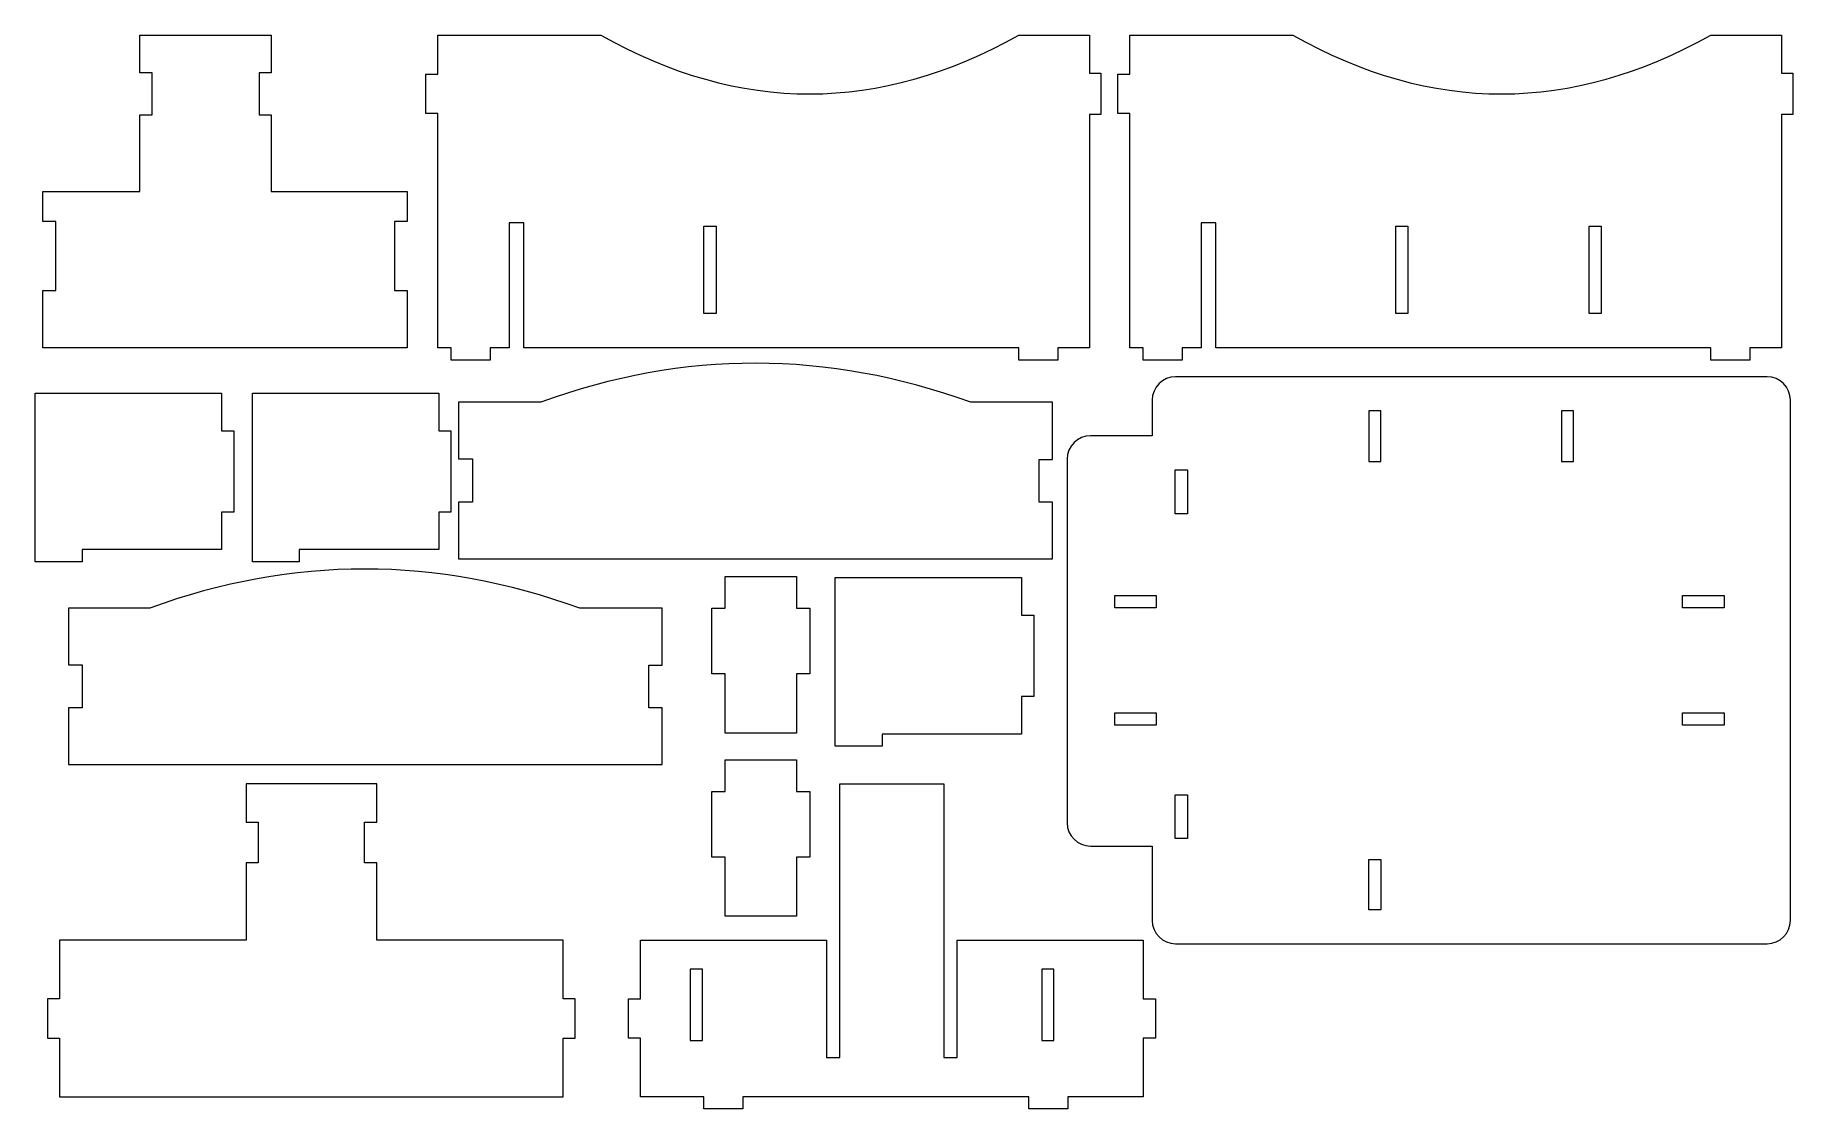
# Model space of a CAD drawing. Header units: centimetres. Extents: x -76.9 to -32, y -54.1 to -26.6.
import ezdxf

# ---------------------------------------------------------------- set-up
doc = ezdxf.new("R2010")
doc.units = ezdxf.units.CM
doc.header["$MEASUREMENT"] = 0
doc.layers.add('Layer 1', color=7, linetype='Continuous')

msp = doc.modelspace()

# ---------------------------------------------------------------- linework, layer by layer
at = {"layer": 'Layer 1', "color": 250, "lineweight": 9}
for points, knots in [([(-67.41789, -30.59473), (-67.41789, -30.59473), (-70.89789, -30.59473), (-70.89789, -30.59473), (-70.89789, -30.59473), (-70.89789, -30.59473), (-70.89789, -28.63471), (-70.89789, -28.63471), (-70.89789, -28.63471), (-70.89789, -28.63471), (-71.20789, -28.63471), (-71.20789, -28.63471), (-71.20789, -28.63471), (-71.20789, -28.63471), (-71.20789, -27.55471), (-71.20789, -27.55471), (-71.20789, -27.55471), (-71.20789, -27.55471), (-70.89789, -27.55471), (-70.89789, -27.55471), (-70.89789, -27.55471), (-70.89789, -27.55471), (-70.89789, -26.59473), (-70.89789, -26.59473), (-70.89789, -26.59473), (-70.89789, -26.59473), (-74.25789, -26.59473), (-74.25789, -26.59473), (-74.25789, -26.59473), (-74.25789, -26.59473), (-74.25789, -27.55471), (-74.25789, -27.55471), (-74.25789, -27.55471), (-74.25789, -27.55471), (-73.94789, -27.55471), (-73.94789, -27.55471), (-73.94789, -27.55471), (-73.94789, -27.55471), (-73.94789, -28.63471), (-73.94789, -28.63471), (-73.94789, -28.63471), (-73.94789, -28.63471), (-74.25789, -28.63471), (-74.25789, -28.63471), (-74.25789, -28.63471), (-74.25789, -28.63471), (-74.25789, -30.59473), (-74.25789, -30.59473), (-74.25789, -30.59473), (-74.25789, -30.59473), (-76.73789, -30.59473), (-76.73789, -30.59473), (-76.73789, -30.59473), (-76.73789, -30.59473), (-76.73789, -31.36342), (-76.73789, -31.36342), (-76.73789, -31.36342), (-76.73789, -31.36342), (-76.40789, -31.36342), (-76.40789, -31.36342), (-76.40789, -31.36342), (-76.40789, -31.36342), (-76.40789, -33.12342), (-76.40789, -33.12342), (-76.40789, -33.12342), (-76.40789, -33.12342), (-76.73789, -33.12342), (-76.73789, -33.12342), (-76.73789, -33.12342), (-76.73789, -33.12342), (-76.73789, -34.59473), (-76.73789, -34.59473), (-76.73789, -34.59473), (-73.42591, -34.59473), (-70.72987, -34.59473), (-67.41789, -34.59473), (-67.41789, -34.59473), (-67.41789, -34.59473), (-67.41789, -33.12342), (-67.41789, -33.12342), (-67.41789, -33.12342), (-67.41789, -33.12342), (-67.74789, -33.12342), (-67.74789, -33.12342), (-67.74789, -33.12342), (-67.74789, -33.12342), (-67.74789, -31.36342), (-67.74789, -31.36342), (-67.74789, -31.36342), (-67.74789, -31.36342), (-67.41789, -31.36342), (-67.41789, -31.36342), (-67.41789, -31.36342), (-67.41789, -31.36342), (-67.41789, -30.59473), (-67.41789, -30.59473)], [0, 0, 0, 0, 0.04, 0.04, 0.04, 0.04, 0.08, 0.08, 0.08, 0.08, 0.12, 0.12, 0.12, 0.12, 0.16, 0.16, 0.16, 0.16, 0.2, 0.2, 0.2, 0.2, 0.24, 0.24, 0.24, 0.24, 0.28, 0.28, 0.28, 0.28, 0.32, 0.32, 0.32, 0.32, 0.36, 0.36, 0.36, 0.36, 0.4, 0.4, 0.4, 0.4, 0.44, 0.44, 0.44, 0.44, 0.48, 0.48, 0.48, 0.48, 0.52, 0.52, 0.52, 0.52, 0.56, 0.56, 0.56, 0.56, 0.6, 0.6, 0.6, 0.6, 0.64, 0.64, 0.64, 0.64, 0.68, 0.68, 0.68, 0.68, 0.72, 0.72, 0.72, 0.72, 0.76, 0.76, 0.76, 0.76, 0.8, 0.8, 0.8, 0.8, 0.84, 0.84, 0.84, 0.84, 0.88, 0.88, 0.88, 0.88, 0.92, 0.92, 0.92, 0.92, 1, 1, 1, 1]), ([(-49.9636, -26.59471), (-49.9636, -26.59471), (-51.7736, -26.59471), (-51.7736, -26.59471), (-51.7736, -26.59471), (-55.33792, -28.59209), (-58.90224, -28.60424), (-62.46656, -26.59471), (-62.46656, -26.59471), (-62.46656, -26.59471), (-66.6336, -26.59471), (-66.6336, -26.59471), (-66.6336, -26.59471), (-66.6336, -26.59471), (-66.6336, -27.59471), (-66.6336, -27.59471), (-66.6336, -27.59471), (-66.6336, -27.59471), (-66.9436, -27.59471), (-66.9436, -27.59471), (-66.9436, -27.59471), (-66.9436, -27.59471), (-66.9436, -28.59471), (-66.9436, -28.59471), (-66.9436, -28.59471), (-66.9436, -28.59471), (-66.6336, -28.59471), (-66.6336, -28.59471), (-66.6336, -28.59471), (-66.6336, -31.12734), (-66.6336, -32.45919), (-66.6336, -34.59471), (-66.6336, -34.59471), (-66.6336, -34.59471), (-66.2961, -34.59471), (-66.2961, -34.59471), (-66.2961, -34.59471), (-66.2961, -34.59471), (-66.2961, -34.90471), (-66.2961, -34.90471), (-66.2961, -34.90471), (-66.2961, -34.90471), (-65.2961, -34.90471), (-65.2961, -34.90471), (-65.2961, -34.90471), (-65.2961, -34.90471), (-65.2961, -34.59471), (-65.2961, -34.59471), (-65.2961, -34.59471), (-65.2961, -34.59471), (-64.8086, -34.59471), (-64.8086, -34.59471), (-64.8086, -34.59471), (-64.8086, -34.59471), (-64.8086, -31.39469), (-64.8086, -31.39469), (-64.8086, -31.39469), (-64.8086, -31.39469), (-64.4386, -31.39469), (-64.4386, -31.39469), (-64.4386, -31.39469), (-64.4386, -31.39469), (-64.4386, -34.59471), (-64.4386, -34.59471), (-64.4386, -34.59471), (-60.83073, -34.59471), (-56.13425, -34.59471), (-51.7736, -34.59471), (-51.7736, -34.59471), (-51.7736, -34.59471), (-51.7736, -34.90471), (-51.7736, -34.90471), (-51.7736, -34.90471), (-51.7736, -34.90471), (-50.7736, -34.90471), (-50.7736, -34.90471), (-50.7736, -34.90471), (-50.7736, -34.90471), (-50.7736, -34.59471), (-50.7736, -34.59471), (-50.7736, -34.59471), (-50.7736, -34.59471), (-49.9636, -34.59471), (-49.9636, -34.59471), (-49.9636, -34.59471), (-49.9636, -32.46558), (-49.9636, -31.14704), (-49.9636, -28.62471), (-49.9636, -28.62471), (-49.9636, -28.62471), (-49.6736, -28.62471), (-49.6736, -28.62471), (-49.6736, -28.62471), (-49.6736, -28.62471), (-49.6736, -27.56471), (-49.6736, -27.56471), (-49.6736, -27.56471), (-49.6736, -27.56471), (-49.9636, -27.56471), (-49.9636, -27.56471), (-49.9636, -27.56471), (-49.9636, -27.56471), (-49.9636, -26.59471), (-49.9636, -26.59471)], [0, 0, 0, 0, 0.03703704, 0.03703704, 0.03703704, 0.03703704, 0.07407407, 0.07407407, 0.07407407, 0.07407407, 0.11111111, 0.11111111, 0.11111111, 0.11111111, 0.14814815, 0.14814815, 0.14814815, 0.14814815, 0.18518519, 0.18518519, 0.18518519, 0.18518519, 0.22222222, 0.22222222, 0.22222222, 0.22222222, 0.25925926, 0.25925926, 0.25925926, 0.25925926, 0.2962963, 0.2962963, 0.2962963, 0.2962963, 0.33333333, 0.33333333, 0.33333333, 0.33333333, 0.37037037, 0.37037037, 0.37037037, 0.37037037, 0.40740741, 0.40740741, 0.40740741, 0.40740741, 0.44444444, 0.44444444, 0.44444444, 0.44444444, 0.48148148, 0.48148148, 0.48148148, 0.48148148, 0.51851852, 0.51851852, 0.51851852, 0.51851852, 0.55555556, 0.55555556, 0.55555556, 0.55555556, 0.59259259, 0.59259259, 0.59259259, 0.59259259, 0.62962963, 0.62962963, 0.62962963, 0.62962963, 0.66666667, 0.66666667, 0.66666667, 0.66666667, 0.7037037, 0.7037037, 0.7037037, 0.7037037, 0.74074074, 0.74074074, 0.74074074, 0.74074074, 0.77777778, 0.77777778, 0.77777778, 0.77777778, 0.81481481, 0.81481481, 0.81481481, 0.81481481, 0.85185185, 0.85185185, 0.85185185, 0.85185185, 0.88888889, 0.88888889, 0.88888889, 0.88888889, 0.92592593, 0.92592593, 0.92592593, 0.92592593, 1, 1, 1, 1]), ([(-32.2626, -26.59471), (-32.2626, -26.59471), (-34.0726, -26.59471), (-34.0726, -26.59471), (-34.0726, -26.59471), (-37.63692, -28.59209), (-41.20124, -28.60424), (-44.76556, -26.59471), (-44.76556, -26.59471), (-44.76556, -26.59471), (-48.9326, -26.59471), (-48.9326, -26.59471), (-48.9326, -26.59471), (-48.9326, -26.59471), (-48.9326, -27.59471), (-48.9326, -27.59471), (-48.9326, -27.59471), (-48.9326, -27.59471), (-49.2426, -27.59471), (-49.2426, -27.59471), (-49.2426, -27.59471), (-49.2426, -27.59471), (-49.2426, -28.59471), (-49.2426, -28.59471), (-49.2426, -28.59471), (-49.2426, -28.59471), (-48.9326, -28.59471), (-48.9326, -28.59471), (-48.9326, -28.59471), (-48.9326, -31.12734), (-48.9326, -32.45919), (-48.9326, -34.59471), (-48.9326, -34.59471), (-48.9326, -34.59471), (-48.5951, -34.59471), (-48.5951, -34.59471), (-48.5951, -34.59471), (-48.5951, -34.59471), (-48.5951, -34.90471), (-48.5951, -34.90471), (-48.5951, -34.90471), (-48.5951, -34.90471), (-47.5951, -34.90471), (-47.5951, -34.90471), (-47.5951, -34.90471), (-47.5951, -34.90471), (-47.5951, -34.59471), (-47.5951, -34.59471), (-47.5951, -34.59471), (-47.5951, -34.59471), (-47.1076, -34.59471), (-47.1076, -34.59471), (-47.1076, -34.59471), (-47.1076, -34.59471), (-47.1076, -31.39469), (-47.1076, -31.39469), (-47.1076, -31.39469), (-47.1076, -31.39469), (-46.7376, -31.39469), (-46.7376, -31.39469), (-46.7376, -31.39469), (-46.7376, -31.39469), (-46.7376, -34.59471), (-46.7376, -34.59471), (-46.7376, -34.59471), (-43.12973, -34.59471), (-38.43325, -34.59471), (-34.0726, -34.59471), (-34.0726, -34.59471), (-34.0726, -34.59471), (-34.0726, -34.90471), (-34.0726, -34.90471), (-34.0726, -34.90471), (-34.0726, -34.90471), (-33.0726, -34.90471), (-33.0726, -34.90471), (-33.0726, -34.90471), (-33.0726, -34.90471), (-33.0726, -34.59471), (-33.0726, -34.59471), (-33.0726, -34.59471), (-33.0726, -34.59471), (-32.2626, -34.59471), (-32.2626, -34.59471), (-32.2626, -34.59471), (-32.2626, -32.46558), (-32.2626, -31.14704), (-32.2626, -28.62471), (-32.2626, -28.62471), (-32.2626, -28.62471), (-31.9726, -28.62471), (-31.9726, -28.62471), (-31.9726, -28.62471), (-31.9726, -28.62471), (-31.9726, -27.56471), (-31.9726, -27.56471), (-31.9726, -27.56471), (-31.9726, -27.56471), (-32.2626, -27.56471), (-32.2626, -27.56471), (-32.2626, -27.56471), (-32.2626, -27.56471), (-32.2626, -26.59471), (-32.2626, -26.59471)], [0, 0, 0, 0, 0.03703704, 0.03703704, 0.03703704, 0.03703704, 0.07407407, 0.07407407, 0.07407407, 0.07407407, 0.11111111, 0.11111111, 0.11111111, 0.11111111, 0.14814815, 0.14814815, 0.14814815, 0.14814815, 0.18518519, 0.18518519, 0.18518519, 0.18518519, 0.22222222, 0.22222222, 0.22222222, 0.22222222, 0.25925926, 0.25925926, 0.25925926, 0.25925926, 0.2962963, 0.2962963, 0.2962963, 0.2962963, 0.33333333, 0.33333333, 0.33333333, 0.33333333, 0.37037037, 0.37037037, 0.37037037, 0.37037037, 0.40740741, 0.40740741, 0.40740741, 0.40740741, 0.44444444, 0.44444444, 0.44444444, 0.44444444, 0.48148148, 0.48148148, 0.48148148, 0.48148148, 0.51851852, 0.51851852, 0.51851852, 0.51851852, 0.55555556, 0.55555556, 0.55555556, 0.55555556, 0.59259259, 0.59259259, 0.59259259, 0.59259259, 0.62962963, 0.62962963, 0.62962963, 0.62962963, 0.66666667, 0.66666667, 0.66666667, 0.66666667, 0.7037037, 0.7037037, 0.7037037, 0.7037037, 0.74074074, 0.74074074, 0.74074074, 0.74074074, 0.77777778, 0.77777778, 0.77777778, 0.77777778, 0.81481481, 0.81481481, 0.81481481, 0.81481481, 0.85185185, 0.85185185, 0.85185185, 0.85185185, 0.88888889, 0.88888889, 0.88888889, 0.88888889, 0.92592593, 0.92592593, 0.92592593, 0.92592593, 1, 1, 1, 1]), ([(-59.82966, -31.47697), (-59.82966, -31.47697), (-59.82966, -33.71245), (-59.82966, -33.71245), (-59.82966, -33.71245), (-59.82966, -33.71245), (-59.51966, -33.71245), (-59.51966, -33.71245), (-59.51966, -33.71245), (-59.51966, -33.71245), (-59.51966, -31.47697), (-59.51966, -31.47697), (-59.51966, -31.47697), (-59.51966, -31.47697), (-59.82966, -31.47697), (-59.82966, -31.47697)], [0, 0, 0, 0, 0.2, 0.2, 0.2, 0.2, 0.4, 0.4, 0.4, 0.4, 0.6, 0.6, 0.6, 0.6, 1, 1, 1, 1]), ([(-42.12866, -31.47697), (-42.12866, -31.47697), (-42.12866, -33.71245), (-42.12866, -33.71245), (-42.12866, -33.71245), (-42.12866, -33.71245), (-41.81866, -33.71245), (-41.81866, -33.71245), (-41.81866, -33.71245), (-41.81866, -33.71245), (-41.81866, -31.47697), (-41.81866, -31.47697), (-41.81866, -31.47697), (-41.81866, -31.47697), (-42.12866, -31.47697), (-42.12866, -31.47697)], [0, 0, 0, 0, 0.2, 0.2, 0.2, 0.2, 0.4, 0.4, 0.4, 0.4, 0.6, 0.6, 0.6, 0.6, 1, 1, 1, 1]), ([(-37.18657, -31.47697), (-37.18657, -31.47697), (-37.18657, -33.71245), (-37.18657, -33.71245), (-37.18657, -33.71245), (-37.18657, -33.71245), (-36.87657, -33.71245), (-36.87657, -33.71245), (-36.87657, -33.71245), (-36.87657, -33.71245), (-36.87657, -31.47697), (-36.87657, -31.47697), (-36.87657, -31.47697), (-36.87657, -31.47697), (-37.18657, -31.47697), (-37.18657, -31.47697)], [0, 0, 0, 0, 0.2, 0.2, 0.2, 0.2, 0.4, 0.4, 0.4, 0.4, 0.6, 0.6, 0.6, 0.6, 1, 1, 1, 1]), ([(-66.1036, -35.98423), (-66.1036, -35.98423), (-64.0036, -35.98425), (-64.0036, -35.98425), (-64.0036, -35.98425), (-60.33693, -34.6456), (-56.67026, -34.65589), (-53.0036, -35.98425), (-53.0036, -35.98425), (-53.0036, -35.98425), (-50.9136, -35.98423), (-50.9136, -35.98423), (-50.9136, -35.98423), (-50.9136, -35.98423), (-50.9136, -37.44423), (-50.9136, -37.44423), (-50.9136, -37.44423), (-50.9136, -37.44423), (-51.25362, -37.44423), (-51.25362, -37.44423), (-51.25362, -37.44423), (-51.25362, -37.44423), (-51.25362, -38.53423), (-51.25362, -38.53423), (-51.25362, -38.53423), (-51.25362, -38.53423), (-50.9136, -38.53423), (-50.9136, -38.53423), (-50.9136, -38.53423), (-50.9136, -38.53423), (-50.9136, -39.98423), (-50.9136, -39.98423), (-50.9136, -39.98423), (-55.71147, -39.98423), (-61.2794, -39.98423), (-66.1036, -39.98423), (-66.1036, -39.98423), (-66.1036, -39.98423), (-66.1036, -38.53423), (-66.1036, -38.53423), (-66.1036, -38.53423), (-66.1036, -38.53423), (-65.75358, -38.53423), (-65.75358, -38.53423), (-65.75358, -38.53423), (-65.75358, -38.53423), (-65.75358, -37.43423), (-65.75358, -37.43423), (-65.75358, -37.43423), (-65.75358, -37.43423), (-66.1036, -37.43423), (-66.1036, -37.43423), (-66.1036, -37.43423), (-66.1036, -37.43423), (-66.1036, -35.98423), (-66.1036, -35.98423)], [0, 0, 0, 0, 0.06666667, 0.06666667, 0.06666667, 0.06666667, 0.13333333, 0.13333333, 0.13333333, 0.13333333, 0.2, 0.2, 0.2, 0.2, 0.26666667, 0.26666667, 0.26666667, 0.26666667, 0.33333333, 0.33333333, 0.33333333, 0.33333333, 0.4, 0.4, 0.4, 0.4, 0.46666667, 0.46666667, 0.46666667, 0.46666667, 0.53333333, 0.53333333, 0.53333333, 0.53333333, 0.6, 0.6, 0.6, 0.6, 0.66666667, 0.66666667, 0.66666667, 0.66666667, 0.73333333, 0.73333333, 0.73333333, 0.73333333, 0.8, 0.8, 0.8, 0.8, 0.86666667, 0.86666667, 0.86666667, 0.86666667, 1, 1, 1, 1]), ([(-48.3626, -47.33454), (-48.3626, -47.33454), (-49.9376, -47.33454), (-49.9376, -47.33454), (-49.9376, -47.33454), (-50.26807, -47.33454), (-50.5376, -47.06501), (-50.5376, -46.73454), (-50.5376, -46.73454), (-50.5376, -46.73454), (-50.5376, -37.44056), (-50.5376, -37.44056), (-50.5376, -37.44056), (-50.5376, -37.11009), (-50.26807, -36.84056), (-49.9376, -36.84056), (-49.9376, -36.84056), (-49.9376, -36.84056), (-48.3626, -36.84056), (-48.3626, -36.84056), (-48.3626, -36.84056), (-48.3626, -36.84056), (-48.3626, -35.93031), (-48.3626, -35.93031), (-48.3626, -35.93031), (-48.3626, -35.59984), (-48.09307, -35.33031), (-47.7626, -35.33031), (-47.7626, -35.33031), (-47.7626, -35.33031), (-32.63353, -35.33031), (-32.63353, -35.33031), (-32.63353, -35.33031), (-32.30306, -35.33031), (-32.03353, -35.59984), (-32.03353, -35.93031), (-32.03353, -35.93031), (-32.03353, -35.93031), (-32.03353, -49.23337), (-32.03353, -49.23337), (-32.03353, -49.23337), (-32.03353, -49.56384), (-32.30306, -49.83337), (-32.63353, -49.83337), (-32.63353, -49.83337), (-32.63353, -49.83337), (-47.7626, -49.83337), (-47.7626, -49.83337), (-47.7626, -49.83337), (-48.09307, -49.83337), (-48.3626, -49.56384), (-48.3626, -49.23337), (-48.3626, -49.23337), (-48.3626, -49.23337), (-48.3626, -47.33454), (-48.3626, -47.33454)], [0, 0, 0, 0, 0.06666667, 0.06666667, 0.06666667, 0.06666667, 0.13333333, 0.13333333, 0.13333333, 0.13333333, 0.2, 0.2, 0.2, 0.2, 0.26666667, 0.26666667, 0.26666667, 0.26666667, 0.33333333, 0.33333333, 0.33333333, 0.33333333, 0.4, 0.4, 0.4, 0.4, 0.46666667, 0.46666667, 0.46666667, 0.46666667, 0.53333333, 0.53333333, 0.53333333, 0.53333333, 0.6, 0.6, 0.6, 0.6, 0.66666667, 0.66666667, 0.66666667, 0.66666667, 0.73333333, 0.73333333, 0.73333333, 0.73333333, 0.8, 0.8, 0.8, 0.8, 0.86666667, 0.86666667, 0.86666667, 0.86666667, 1, 1, 1, 1]), ([(-75.73789, -39.75245), (-75.73789, -39.75245), (-72.16789, -39.75245), (-72.16789, -39.75245), (-72.16789, -39.75245), (-72.16789, -39.75245), (-72.16789, -38.79182), (-72.16789, -38.79182), (-72.16789, -38.79182), (-72.16789, -38.79182), (-71.85788, -38.79182), (-71.85788, -38.79182), (-71.85788, -38.79182), (-71.85788, -38.79182), (-71.85788, -36.71308), (-71.85788, -36.71308), (-71.85788, -36.71308), (-71.85788, -36.71308), (-72.16789, -36.71308), (-72.16789, -36.71308), (-72.16789, -36.71308), (-72.16789, -36.71308), (-72.16789, -35.75245), (-72.16789, -35.75245), (-72.16789, -35.75245), (-72.16789, -35.75245), (-76.93789, -35.75245), (-76.93789, -35.75245), (-76.93789, -35.75245), (-76.93789, -35.75245), (-76.93789, -39.55087), (-76.93789, -39.55087), (-76.93789, -39.55087), (-76.93789, -39.55087), (-76.93789, -39.75245), (-76.93789, -39.75245), (-76.93789, -39.75245), (-76.93789, -39.75245), (-76.93789, -40.06245), (-76.93789, -40.06245), (-76.93789, -40.06245), (-76.93789, -40.06245), (-75.73789, -40.06245), (-75.73789, -40.06245), (-75.73789, -40.06245), (-75.73789, -40.06245), (-75.73789, -39.75245), (-75.73789, -39.75245)], [0, 0, 0, 0, 0.07692308, 0.07692308, 0.07692308, 0.07692308, 0.15384615, 0.15384615, 0.15384615, 0.15384615, 0.23076923, 0.23076923, 0.23076923, 0.23076923, 0.30769231, 0.30769231, 0.30769231, 0.30769231, 0.38461538, 0.38461538, 0.38461538, 0.38461538, 0.46153846, 0.46153846, 0.46153846, 0.46153846, 0.53846154, 0.53846154, 0.53846154, 0.53846154, 0.61538462, 0.61538462, 0.61538462, 0.61538462, 0.69230769, 0.69230769, 0.69230769, 0.69230769, 0.76923077, 0.76923077, 0.76923077, 0.76923077, 0.84615385, 0.84615385, 0.84615385, 0.84615385, 1, 1, 1, 1]), ([(-70.18164, -39.75245), (-70.18164, -39.75245), (-66.61164, -39.75245), (-66.61164, -39.75245), (-66.61164, -39.75245), (-66.61164, -39.75245), (-66.61164, -38.79182), (-66.61164, -38.79182), (-66.61164, -38.79182), (-66.61164, -38.79182), (-66.30163, -38.79182), (-66.30163, -38.79182), (-66.30163, -38.79182), (-66.30163, -38.79182), (-66.30163, -36.71308), (-66.30163, -36.71308), (-66.30163, -36.71308), (-66.30163, -36.71308), (-66.61164, -36.71308), (-66.61164, -36.71308), (-66.61164, -36.71308), (-66.61164, -36.71308), (-66.61164, -35.75245), (-66.61164, -35.75245), (-66.61164, -35.75245), (-66.61164, -35.75245), (-71.38164, -35.75245), (-71.38164, -35.75245), (-71.38164, -35.75245), (-71.38164, -35.75245), (-71.38164, -39.55087), (-71.38164, -39.55087), (-71.38164, -39.55087), (-71.38164, -39.55087), (-71.38164, -39.75245), (-71.38164, -39.75245), (-71.38164, -39.75245), (-71.38164, -39.75245), (-71.38164, -40.06245), (-71.38164, -40.06245), (-71.38164, -40.06245), (-71.38164, -40.06245), (-70.18164, -40.06245), (-70.18164, -40.06245), (-70.18164, -40.06245), (-70.18164, -40.06245), (-70.18164, -39.75245), (-70.18164, -39.75245)], [0, 0, 0, 0, 0.07692308, 0.07692308, 0.07692308, 0.07692308, 0.15384615, 0.15384615, 0.15384615, 0.15384615, 0.23076923, 0.23076923, 0.23076923, 0.23076923, 0.30769231, 0.30769231, 0.30769231, 0.30769231, 0.38461538, 0.38461538, 0.38461538, 0.38461538, 0.46153846, 0.46153846, 0.46153846, 0.46153846, 0.53846154, 0.53846154, 0.53846154, 0.53846154, 0.61538462, 0.61538462, 0.61538462, 0.61538462, 0.69230769, 0.69230769, 0.69230769, 0.69230769, 0.76923077, 0.76923077, 0.76923077, 0.76923077, 0.84615385, 0.84615385, 0.84615385, 0.84615385, 1, 1, 1, 1]), ([(-42.51366, -37.49542), (-42.51366, -37.49542), (-42.82366, -37.49542), (-42.82366, -37.49542), (-42.82366, -37.49542), (-42.82366, -37.49542), (-42.82366, -36.20423), (-42.82366, -36.20423), (-42.82366, -36.20423), (-42.82366, -36.20423), (-42.51366, -36.20423), (-42.51366, -36.20423), (-42.51366, -36.20423), (-42.51366, -36.20423), (-42.51366, -37.49542), (-42.51366, -37.49542)], [0, 0, 0, 0, 0.2, 0.2, 0.2, 0.2, 0.4, 0.4, 0.4, 0.4, 0.6, 0.6, 0.6, 0.6, 1, 1, 1, 1]), ([(-37.58157, -37.49542), (-37.58157, -37.49542), (-37.89157, -37.49542), (-37.89157, -37.49542), (-37.89157, -37.49542), (-37.89157, -37.49542), (-37.89157, -36.20423), (-37.89157, -36.20423), (-37.89157, -36.20423), (-37.89157, -36.20423), (-37.58157, -36.20423), (-37.58157, -36.20423), (-37.58157, -36.20423), (-37.58157, -36.20423), (-37.58157, -37.49542), (-37.58157, -37.49542)], [0, 0, 0, 0, 0.2, 0.2, 0.2, 0.2, 0.4, 0.4, 0.4, 0.4, 0.6, 0.6, 0.6, 0.6, 1, 1, 1, 1]), ([(-47.4626, -37.71383), (-47.4626, -37.71383), (-47.7726, -37.71383), (-47.7726, -37.71383), (-47.7726, -37.71383), (-47.7726, -37.71383), (-47.7726, -38.83383), (-47.7726, -38.83383), (-47.7726, -38.83383), (-47.7726, -38.83383), (-47.4626, -38.83383), (-47.4626, -38.83383), (-47.4626, -38.83383), (-47.4626, -38.83383), (-47.4626, -37.71383), (-47.4626, -37.71383)], [0, 0, 0, 0, 0.2, 0.2, 0.2, 0.2, 0.4, 0.4, 0.4, 0.4, 0.6, 0.6, 0.6, 0.6, 1, 1, 1, 1]), ([(-76.08592, -41.24865), (-76.08592, -41.24865), (-74.00592, -41.24867), (-74.00592, -41.24867), (-74.00592, -41.24867), (-70.33925, -39.91002), (-66.67258, -39.92031), (-63.00592, -41.24867), (-63.00592, -41.24867), (-63.00592, -41.24867), (-60.89592, -41.24865), (-60.89592, -41.24865), (-60.89592, -41.24865), (-60.89592, -41.24865), (-60.89592, -42.70865), (-60.89592, -42.70865), (-60.89592, -42.70865), (-60.89592, -42.70865), (-61.23594, -42.70865), (-61.23594, -42.70865), (-61.23594, -42.70865), (-61.23594, -42.70865), (-61.23594, -43.79865), (-61.23594, -43.79865), (-61.23594, -43.79865), (-61.23594, -43.79865), (-60.89592, -43.79865), (-60.89592, -43.79865), (-60.89592, -43.79865), (-60.89592, -43.79865), (-60.89592, -45.24865), (-60.89592, -45.24865), (-60.89592, -45.24865), (-65.69688, -45.24865), (-71.26438, -45.24865), (-76.08592, -45.24865), (-76.08592, -45.24865), (-76.08592, -45.24865), (-76.08592, -43.79865), (-76.08592, -43.79865), (-76.08592, -43.79865), (-76.08592, -43.79865), (-75.7359, -43.79865), (-75.7359, -43.79865), (-75.7359, -43.79865), (-75.7359, -43.79865), (-75.7359, -42.69865), (-75.7359, -42.69865), (-75.7359, -42.69865), (-75.7359, -42.69865), (-76.08592, -42.69865), (-76.08592, -42.69865), (-76.08592, -42.69865), (-76.08592, -42.69865), (-76.08592, -41.24865), (-76.08592, -41.24865)], [0, 0, 0, 0, 0.06666667, 0.06666667, 0.06666667, 0.06666667, 0.13333333, 0.13333333, 0.13333333, 0.13333333, 0.2, 0.2, 0.2, 0.2, 0.26666667, 0.26666667, 0.26666667, 0.26666667, 0.33333333, 0.33333333, 0.33333333, 0.33333333, 0.4, 0.4, 0.4, 0.4, 0.46666667, 0.46666667, 0.46666667, 0.46666667, 0.53333333, 0.53333333, 0.53333333, 0.53333333, 0.6, 0.6, 0.6, 0.6, 0.66666667, 0.66666667, 0.66666667, 0.66666667, 0.73333333, 0.73333333, 0.73333333, 0.73333333, 0.8, 0.8, 0.8, 0.8, 0.86666667, 0.86666667, 0.86666667, 0.86666667, 1, 1, 1, 1]), ([(-57.45941, -40.44226), (-57.45941, -40.44226), (-59.28941, -40.44226), (-59.28941, -40.44226), (-59.28941, -40.44226), (-59.28941, -40.44226), (-59.28941, -41.25226), (-59.28941, -41.25226), (-59.28941, -41.25226), (-59.28941, -41.25226), (-59.62941, -41.25226), (-59.62941, -41.25226), (-59.62941, -41.25226), (-59.62941, -41.25226), (-59.62941, -42.93226), (-59.62941, -42.93226), (-59.62941, -42.93226), (-59.62941, -42.93226), (-59.28941, -42.93226), (-59.28941, -42.93226), (-59.28941, -42.93226), (-59.28941, -42.93226), (-59.28941, -44.44226), (-59.28941, -44.44226), (-59.28941, -44.44226), (-58.29568, -44.44226), (-58.45315, -44.44226), (-57.45941, -44.44226), (-57.45941, -44.44226), (-57.45941, -44.44226), (-57.45941, -42.93226), (-57.45941, -42.93226), (-57.45941, -42.93226), (-57.45941, -42.93226), (-57.11941, -42.93226), (-57.11941, -42.93226), (-57.11941, -42.93226), (-57.11941, -42.93226), (-57.11941, -41.25226), (-57.11941, -41.25226), (-57.11941, -41.25226), (-57.11941, -41.25226), (-57.45941, -41.25226), (-57.45941, -41.25226), (-57.45941, -41.25226), (-57.45941, -41.25226), (-57.45941, -40.44226), (-57.45941, -40.44226)], [0, 0, 0, 0, 0.07692308, 0.07692308, 0.07692308, 0.07692308, 0.15384615, 0.15384615, 0.15384615, 0.15384615, 0.23076923, 0.23076923, 0.23076923, 0.23076923, 0.30769231, 0.30769231, 0.30769231, 0.30769231, 0.38461538, 0.38461538, 0.38461538, 0.38461538, 0.46153846, 0.46153846, 0.46153846, 0.46153846, 0.53846154, 0.53846154, 0.53846154, 0.53846154, 0.61538462, 0.61538462, 0.61538462, 0.61538462, 0.69230769, 0.69230769, 0.69230769, 0.69230769, 0.76923077, 0.76923077, 0.76923077, 0.76923077, 0.84615385, 0.84615385, 0.84615385, 0.84615385, 1, 1, 1, 1]), ([(-55.27299, -44.4684), (-55.27299, -44.4684), (-51.70299, -44.4684), (-51.70299, -44.4684), (-51.70299, -44.4684), (-51.70299, -44.4684), (-51.70299, -43.50777), (-51.70299, -43.50777), (-51.70299, -43.50777), (-51.70299, -43.50777), (-51.39298, -43.50777), (-51.39298, -43.50777), (-51.39298, -43.50777), (-51.39298, -43.50777), (-51.39298, -41.42903), (-51.39298, -41.42903), (-51.39298, -41.42903), (-51.39298, -41.42903), (-51.70299, -41.42903), (-51.70299, -41.42903), (-51.70299, -41.42903), (-51.70299, -41.42903), (-51.70299, -40.4684), (-51.70299, -40.4684), (-51.70299, -40.4684), (-51.70299, -40.4684), (-56.47299, -40.4684), (-56.47299, -40.4684), (-56.47299, -40.4684), (-56.47299, -40.4684), (-56.47299, -44.26682), (-56.47299, -44.26682), (-56.47299, -44.26682), (-56.47299, -44.26682), (-56.47299, -44.4684), (-56.47299, -44.4684), (-56.47299, -44.4684), (-56.47299, -44.4684), (-56.47299, -44.7784), (-56.47299, -44.7784), (-56.47299, -44.7784), (-56.47299, -44.7784), (-55.27299, -44.7784), (-55.27299, -44.7784), (-55.27299, -44.7784), (-55.27299, -44.7784), (-55.27299, -44.4684), (-55.27299, -44.4684)], [0, 0, 0, 0, 0.07692308, 0.07692308, 0.07692308, 0.07692308, 0.15384615, 0.15384615, 0.15384615, 0.15384615, 0.23076923, 0.23076923, 0.23076923, 0.23076923, 0.30769231, 0.30769231, 0.30769231, 0.30769231, 0.38461538, 0.38461538, 0.38461538, 0.38461538, 0.46153846, 0.46153846, 0.46153846, 0.46153846, 0.53846154, 0.53846154, 0.53846154, 0.53846154, 0.61538462, 0.61538462, 0.61538462, 0.61538462, 0.69230769, 0.69230769, 0.69230769, 0.69230769, 0.76923077, 0.76923077, 0.76923077, 0.76923077, 0.84615385, 0.84615385, 0.84615385, 0.84615385, 1, 1, 1, 1]), ([(-49.3176, -40.92875), (-49.3176, -40.92875), (-49.3176, -41.23875), (-49.3176, -41.23875), (-49.3176, -41.23875), (-49.3176, -41.23875), (-48.2576, -41.23875), (-48.2576, -41.23875), (-48.2576, -41.23875), (-48.2576, -41.23875), (-48.2576, -40.92875), (-48.2576, -40.92875), (-48.2576, -40.92875), (-48.2576, -40.92875), (-49.3176, -40.92875), (-49.3176, -40.92875)], [0, 0, 0, 0, 0.2, 0.2, 0.2, 0.2, 0.4, 0.4, 0.4, 0.4, 0.6, 0.6, 0.6, 0.6, 1, 1, 1, 1]), ([(-34.7948, -40.92875), (-34.7948, -40.92875), (-34.7948, -41.23875), (-34.7948, -41.23875), (-34.7948, -41.23875), (-34.7948, -41.23875), (-33.7276, -41.23875), (-33.7276, -41.23875), (-33.7276, -41.23875), (-33.7276, -41.23875), (-33.7276, -40.92875), (-33.7276, -40.92875), (-33.7276, -40.92875), (-33.7276, -40.92875), (-34.7948, -40.92875), (-34.7948, -40.92875)], [0, 0, 0, 0, 0.2, 0.2, 0.2, 0.2, 0.4, 0.4, 0.4, 0.4, 0.6, 0.6, 0.6, 0.6, 1, 1, 1, 1]), ([(-49.3176, -43.92875), (-49.3176, -43.92875), (-49.3176, -44.23875), (-49.3176, -44.23875), (-49.3176, -44.23875), (-49.3176, -44.23875), (-48.2576, -44.23875), (-48.2576, -44.23875), (-48.2576, -44.23875), (-48.2576, -44.23875), (-48.2576, -43.92875), (-48.2576, -43.92875), (-48.2576, -43.92875), (-48.2576, -43.92875), (-49.3176, -43.92875), (-49.3176, -43.92875)], [0, 0, 0, 0, 0.2, 0.2, 0.2, 0.2, 0.4, 0.4, 0.4, 0.4, 0.6, 0.6, 0.6, 0.6, 1, 1, 1, 1]), ([(-34.7948, -43.92875), (-34.7948, -43.92875), (-34.7948, -44.23875), (-34.7948, -44.23875), (-34.7948, -44.23875), (-34.7948, -44.23875), (-33.7276, -44.23875), (-33.7276, -44.23875), (-33.7276, -44.23875), (-33.7276, -44.23875), (-33.7276, -43.92875), (-33.7276, -43.92875), (-33.7276, -43.92875), (-33.7276, -43.92875), (-34.7948, -43.92875), (-34.7948, -43.92875)], [0, 0, 0, 0, 0.2, 0.2, 0.2, 0.2, 0.4, 0.4, 0.4, 0.4, 0.6, 0.6, 0.6, 0.6, 1, 1, 1, 1]), ([(-57.45833, -45.12648), (-57.45833, -45.12648), (-59.28833, -45.12648), (-59.28833, -45.12648), (-59.28833, -45.12648), (-59.28833, -45.12648), (-59.28833, -45.93648), (-59.28833, -45.93648), (-59.28833, -45.93648), (-59.28833, -45.93648), (-59.62833, -45.93648), (-59.62833, -45.93648), (-59.62833, -45.93648), (-59.62833, -45.93648), (-59.62833, -47.61648), (-59.62833, -47.61648), (-59.62833, -47.61648), (-59.62833, -47.61648), (-59.28833, -47.61648), (-59.28833, -47.61648), (-59.28833, -47.61648), (-59.28833, -47.61648), (-59.28833, -49.12648), (-59.28833, -49.12648), (-59.28833, -49.12648), (-58.2946, -49.12648), (-58.45207, -49.12648), (-57.45833, -49.12648), (-57.45833, -49.12648), (-57.45833, -49.12648), (-57.45833, -47.61648), (-57.45833, -47.61648), (-57.45833, -47.61648), (-57.45833, -47.61648), (-57.11833, -47.61648), (-57.11833, -47.61648), (-57.11833, -47.61648), (-57.11833, -47.61648), (-57.11833, -45.93648), (-57.11833, -45.93648), (-57.11833, -45.93648), (-57.11833, -45.93648), (-57.45833, -45.93648), (-57.45833, -45.93648), (-57.45833, -45.93648), (-57.45833, -45.93648), (-57.45833, -45.12648), (-57.45833, -45.12648)], [0, 0, 0, 0, 0.07692308, 0.07692308, 0.07692308, 0.07692308, 0.15384615, 0.15384615, 0.15384615, 0.15384615, 0.23076923, 0.23076923, 0.23076923, 0.23076923, 0.30769231, 0.30769231, 0.30769231, 0.30769231, 0.38461538, 0.38461538, 0.38461538, 0.38461538, 0.46153846, 0.46153846, 0.46153846, 0.46153846, 0.53846154, 0.53846154, 0.53846154, 0.53846154, 0.61538462, 0.61538462, 0.61538462, 0.61538462, 0.69230769, 0.69230769, 0.69230769, 0.69230769, 0.76923077, 0.76923077, 0.76923077, 0.76923077, 0.84615385, 0.84615385, 0.84615385, 0.84615385, 1, 1, 1, 1]), ([(-76.31108, -53.74411), (-76.31108, -53.74411), (-76.31108, -52.24411), (-76.31108, -52.24411), (-76.31108, -52.24411), (-76.31108, -52.24411), (-76.62106, -52.24411), (-76.62106, -52.24411), (-76.62106, -52.24411), (-76.62106, -52.24411), (-76.62106, -51.24411), (-76.62106, -51.24411), (-76.62106, -51.24411), (-76.62106, -51.24411), (-76.31108, -51.24411), (-76.31108, -51.24411), (-76.31108, -51.24411), (-76.31108, -51.24411), (-76.31108, -49.74411), (-76.31108, -49.74411), (-76.31108, -49.74411), (-76.31108, -49.74411), (-71.54108, -49.74411), (-71.54108, -49.74411), (-71.54108, -49.74411), (-71.54108, -49.74411), (-71.54108, -47.76411), (-71.54108, -47.76411), (-71.54108, -47.76411), (-71.54108, -47.76411), (-71.23108, -47.76411), (-71.23108, -47.76411), (-71.23108, -47.76411), (-71.23108, -47.76411), (-71.23108, -46.72411), (-71.23108, -46.72411), (-71.23108, -46.72411), (-71.23108, -46.72411), (-71.54108, -46.72411), (-71.54108, -46.72411), (-71.54108, -46.72411), (-71.54108, -46.72411), (-71.54108, -45.74411), (-71.54108, -45.74411), (-71.54108, -45.74411), (-71.54108, -45.74411), (-68.20108, -45.74411), (-68.20108, -45.74411), (-68.20108, -45.74411), (-68.20108, -45.74411), (-68.20108, -46.72411), (-68.20108, -46.72411), (-68.20108, -46.72411), (-68.20108, -46.72411), (-68.51108, -46.72411), (-68.51108, -46.72411), (-68.51108, -46.72411), (-68.51108, -46.72411), (-68.51108, -47.76411), (-68.51108, -47.76411), (-68.51108, -47.76411), (-68.51108, -47.76411), (-68.20108, -47.76411), (-68.20108, -47.76411), (-68.20108, -47.76411), (-68.20108, -47.76411), (-68.20108, -49.74411), (-68.20108, -49.74411), (-68.20108, -49.74411), (-68.20108, -49.74411), (-63.43108, -49.74411), (-63.43108, -49.74411), (-63.43108, -49.74411), (-63.43108, -49.74411), (-63.43108, -51.24411), (-63.43108, -51.24411), (-63.43108, -51.24411), (-63.43108, -51.24411), (-63.1211, -51.24411), (-63.1211, -51.24411), (-63.1211, -51.24411), (-63.1211, -51.24411), (-63.1211, -52.24411), (-63.1211, -52.24411), (-63.1211, -52.24411), (-63.1211, -52.24411), (-63.43108, -52.24411), (-63.43108, -52.24411), (-63.43108, -52.24411), (-63.43108, -52.24411), (-63.43108, -53.74411), (-63.43108, -53.74411), (-63.43108, -53.74411), (-67.46478, -53.74411), (-72.27738, -53.74411), (-76.31108, -53.74411)], [0, 0, 0, 0, 0.04, 0.04, 0.04, 0.04, 0.08, 0.08, 0.08, 0.08, 0.12, 0.12, 0.12, 0.12, 0.16, 0.16, 0.16, 0.16, 0.2, 0.2, 0.2, 0.2, 0.24, 0.24, 0.24, 0.24, 0.28, 0.28, 0.28, 0.28, 0.32, 0.32, 0.32, 0.32, 0.36, 0.36, 0.36, 0.36, 0.4, 0.4, 0.4, 0.4, 0.44, 0.44, 0.44, 0.44, 0.48, 0.48, 0.48, 0.48, 0.52, 0.52, 0.52, 0.52, 0.56, 0.56, 0.56, 0.56, 0.6, 0.6, 0.6, 0.6, 0.64, 0.64, 0.64, 0.64, 0.68, 0.68, 0.68, 0.68, 0.72, 0.72, 0.72, 0.72, 0.76, 0.76, 0.76, 0.76, 0.8, 0.8, 0.8, 0.8, 0.84, 0.84, 0.84, 0.84, 0.88, 0.88, 0.88, 0.88, 0.92, 0.92, 0.92, 0.92, 1, 1, 1, 1]), ([(-48.59033, -53.74411), (-48.59033, -53.74411), (-48.59033, -52.24411), (-48.59033, -52.24411), (-48.59033, -52.24411), (-48.59033, -52.24411), (-48.28035, -52.24411), (-48.28035, -52.24411), (-48.28035, -52.24411), (-48.28035, -52.24411), (-48.28035, -51.24411), (-48.28035, -51.24411), (-48.28035, -51.24411), (-48.28035, -51.24411), (-48.59033, -51.24411), (-48.59033, -51.24411), (-48.59033, -51.24411), (-48.59033, -51.24411), (-48.59033, -49.74411), (-48.59033, -49.74411), (-48.59033, -49.74411), (-48.59033, -49.74411), (-53.35033, -49.74411), (-53.35033, -49.74411), (-53.35033, -49.74411), (-53.35033, -49.74411), (-53.35033, -52.74411), (-53.35033, -52.74411), (-53.35033, -52.74411), (-53.35033, -52.74411), (-53.69033, -52.74411), (-53.69033, -52.74411), (-53.69033, -52.74411), (-53.69033, -50.41078), (-53.69033, -48.07744), (-53.69033, -45.74411), (-53.69033, -45.74411), (-53.69033, -45.74411), (-56.35033, -45.74411), (-56.35033, -45.74411), (-56.35033, -45.74411), (-56.35033, -48.07744), (-56.35033, -50.41078), (-56.35033, -52.74411), (-56.35033, -52.74411), (-56.35033, -52.74411), (-56.69033, -52.74411), (-56.69033, -52.74411), (-56.69033, -52.74411), (-56.69033, -52.74411), (-56.69033, -49.74411), (-56.69033, -49.74411), (-56.69033, -49.74411), (-56.69033, -49.74411), (-61.45033, -49.74411), (-61.45033, -49.74411), (-61.45033, -49.74411), (-61.45033, -49.74411), (-61.45033, -51.24411), (-61.45033, -51.24411), (-61.45033, -51.24411), (-61.45033, -51.24411), (-61.76031, -51.24411), (-61.76031, -51.24411), (-61.76031, -51.24411), (-61.76031, -51.24411), (-61.76031, -52.24411), (-61.76031, -52.24411), (-61.76031, -52.24411), (-61.76031, -52.24411), (-61.45033, -52.24411), (-61.45033, -52.24411), (-61.45033, -52.24411), (-61.45033, -52.24411), (-61.45033, -53.74411), (-61.45033, -53.74411), (-61.45033, -53.74411), (-61.45033, -53.74411), (-59.83031, -53.74411), (-59.83031, -53.74411), (-59.83031, -53.74411), (-59.83031, -53.74411), (-59.83031, -54.05411), (-59.83031, -54.05411), (-59.83031, -54.05411), (-59.83031, -54.05411), (-58.83031, -54.05411), (-58.83031, -54.05411), (-58.83031, -54.05411), (-58.83031, -54.05411), (-58.83031, -53.74411), (-58.83031, -53.74411), (-58.83031, -53.74411), (-58.83031, -53.74411), (-51.52033, -53.74411), (-51.52033, -53.74411), (-51.52033, -53.74411), (-51.52033, -53.74411), (-51.52033, -54.05411), (-51.52033, -54.05411), (-51.52033, -54.05411), (-51.52033, -54.05411), (-50.52033, -54.05411), (-50.52033, -54.05411), (-50.52033, -54.05411), (-50.52033, -54.05411), (-50.52033, -53.74411), (-50.52033, -53.74411), (-50.52033, -53.74411), (-50.52033, -53.74411), (-48.59033, -53.74411), (-48.59033, -53.74411)], [0, 0, 0, 0, 0.03448276, 0.03448276, 0.03448276, 0.03448276, 0.06896552, 0.06896552, 0.06896552, 0.06896552, 0.10344828, 0.10344828, 0.10344828, 0.10344828, 0.13793103, 0.13793103, 0.13793103, 0.13793103, 0.17241379, 0.17241379, 0.17241379, 0.17241379, 0.20689655, 0.20689655, 0.20689655, 0.20689655, 0.24137931, 0.24137931, 0.24137931, 0.24137931, 0.27586207, 0.27586207, 0.27586207, 0.27586207, 0.31034483, 0.31034483, 0.31034483, 0.31034483, 0.34482759, 0.34482759, 0.34482759, 0.34482759, 0.37931034, 0.37931034, 0.37931034, 0.37931034, 0.4137931, 0.4137931, 0.4137931, 0.4137931, 0.44827586, 0.44827586, 0.44827586, 0.44827586, 0.48275862, 0.48275862, 0.48275862, 0.48275862, 0.51724138, 0.51724138, 0.51724138, 0.51724138, 0.55172414, 0.55172414, 0.55172414, 0.55172414, 0.5862069, 0.5862069, 0.5862069, 0.5862069, 0.62068966, 0.62068966, 0.62068966, 0.62068966, 0.65517241, 0.65517241, 0.65517241, 0.65517241, 0.68965517, 0.68965517, 0.68965517, 0.68965517, 0.72413793, 0.72413793, 0.72413793, 0.72413793, 0.75862069, 0.75862069, 0.75862069, 0.75862069, 0.79310345, 0.79310345, 0.79310345, 0.79310345, 0.82758621, 0.82758621, 0.82758621, 0.82758621, 0.86206897, 0.86206897, 0.86206897, 0.86206897, 0.89655172, 0.89655172, 0.89655172, 0.89655172, 0.93103448, 0.93103448, 0.93103448, 0.93103448, 1, 1, 1, 1]), ([(-47.4626, -46.02337), (-47.4626, -46.02337), (-47.7726, -46.02337), (-47.7726, -46.02337), (-47.7726, -46.02337), (-47.7726, -46.02337), (-47.7726, -47.14337), (-47.7726, -47.14337), (-47.7726, -47.14337), (-47.7726, -47.14337), (-47.4626, -47.14337), (-47.4626, -47.14337), (-47.4626, -47.14337), (-47.4626, -47.14337), (-47.4626, -46.02337), (-47.4626, -46.02337)], [0, 0, 0, 0, 0.2, 0.2, 0.2, 0.2, 0.4, 0.4, 0.4, 0.4, 0.6, 0.6, 0.6, 0.6, 1, 1, 1, 1]), ([(-42.51366, -47.67326), (-42.51366, -47.67326), (-42.82366, -47.67326), (-42.82366, -47.67326), (-42.82366, -47.67326), (-42.82366, -47.67326), (-42.82366, -48.96445), (-42.82366, -48.96445), (-42.82366, -48.96445), (-42.82366, -48.96445), (-42.51366, -48.96445), (-42.51366, -48.96445), (-42.51366, -48.96445), (-42.51366, -48.96445), (-42.51366, -47.67326), (-42.51366, -47.67326)], [0, 0, 0, 0, 0.2, 0.2, 0.2, 0.2, 0.4, 0.4, 0.4, 0.4, 0.6, 0.6, 0.6, 0.6, 1, 1, 1, 1]), ([(-60.17852, -50.48345), (-60.17852, -50.48345), (-59.86852, -50.48345), (-59.86852, -50.48345), (-59.86852, -50.48345), (-59.86852, -50.48345), (-59.86852, -52.30476), (-59.86852, -52.30476), (-59.86852, -52.30476), (-59.86852, -52.30476), (-60.17852, -52.30476), (-60.17852, -52.30476), (-60.17852, -52.30476), (-60.17852, -52.30476), (-60.17852, -50.48345), (-60.17852, -50.48345)], [0, 0, 0, 0, 0.2, 0.2, 0.2, 0.2, 0.4, 0.4, 0.4, 0.4, 0.6, 0.6, 0.6, 0.6, 1, 1, 1, 1]), ([(-51.18454, -50.48345), (-51.18454, -50.48345), (-50.87454, -50.48345), (-50.87454, -50.48345), (-50.87454, -50.48345), (-50.87454, -50.48345), (-50.87454, -52.30476), (-50.87454, -52.30476), (-50.87454, -52.30476), (-50.87454, -52.30476), (-51.18454, -52.30476), (-51.18454, -52.30476), (-51.18454, -52.30476), (-51.18454, -52.30476), (-51.18454, -50.48345), (-51.18454, -50.48345)], [0, 0, 0, 0, 0.2, 0.2, 0.2, 0.2, 0.4, 0.4, 0.4, 0.4, 0.6, 0.6, 0.6, 0.6, 1, 1, 1, 1])]:
    msp.add_open_spline(points, degree=3, knots=knots, dxfattribs=at)

doc.saveas('drawing.dxf')
